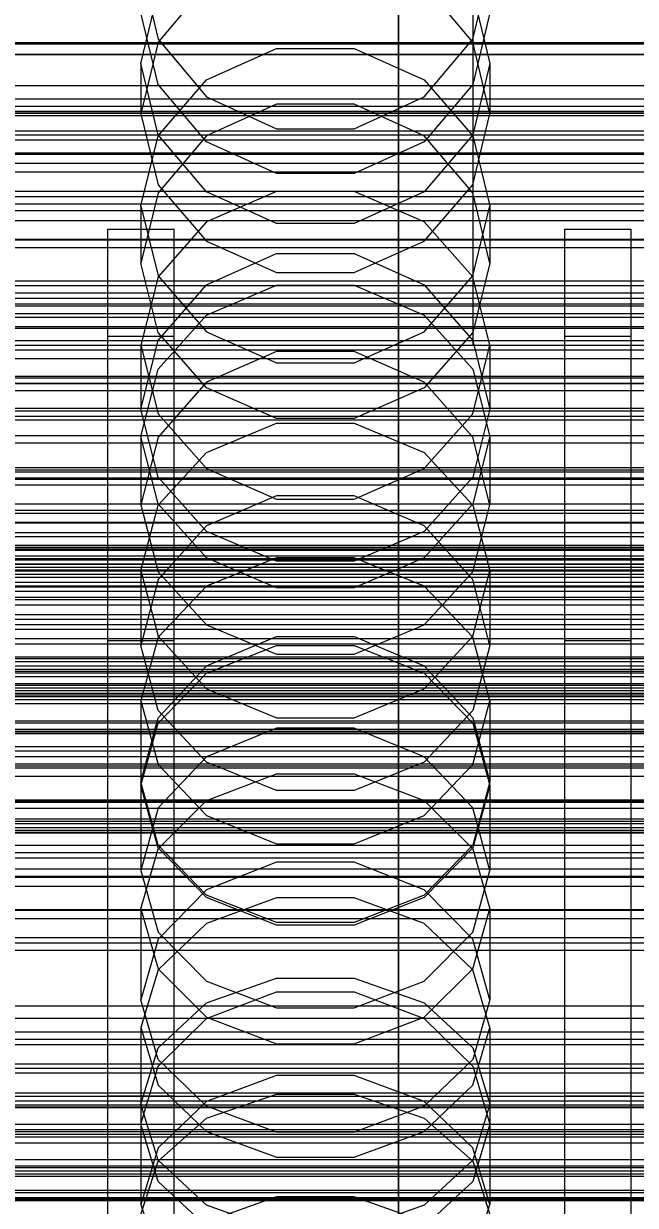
# Model space of a CAD drawing. Header units: millimetres. Extents: x -1970 to 59977, y -50268 to 6837.
# Drawn here: x -45.1 to 28.5, y -34538.5 to -34396.3 of the extents above; entities that cross this region are included whole.
import ezdxf

# ---------------------------------------------------------------- set-up
doc = ezdxf.new("R2010")
doc.units = ezdxf.units.MM
for name, color, linetype, lineweight in [('COTAS_O', 1, 'Continuous', 0), ('COTAS_P', 1, 'Continuous', 0), ('frontal_briquetadora', 7, 'Continuous', 0), ('frontal_C01', 7, 'Continuous', 0), ('frontal_C02', 7, 'Continuous', 0), ('frontal_C03', 7, 'Continuous', 0), ('frontal_mezcladora', 7, 'Continuous', 0), ('frontal_secador', 7, 'Continuous', 0), ('frontal_tolva', 7, 'Continuous', 0), ('frontal_tolva-C01', 7, 'Continuous', 0)]:
    doc.layers.add(name, color=color, linetype=linetype, lineweight=lineweight)
doc.dimstyles.new('R19_100', dxfattribs={"dimtxt": 250, "dimasz": 150, "dimexe": 150, "dimexo": 80, "dimgap": 100, "dimtad": 1, "dimtih": 1, "dimtoh": 1, "dimdsep": 46, "dimcen": 0.09, "dimadec": 0, "dimazin": 0, "dimtfac": 1, "dimtdec": 4, "dimtofl": 0, "dimtmove": 0, "dimatfit": 3, "dimfxl": 1, "dimtolj": 1, "dimtzin": 0, "dimarcsym": 0})

# ---------------------------------------------------------------- blocks, each defined once
blk = doc.blocks.new('*D37')
at = {"layer": 'COTAS_P', "color": 0, "lineweight": -2, "transparency": 16777216}
for p, q in [((-1750, -35420), (-1750, -34450)), ((2600, -35420), (2600, -34450)), ((-1600, -34600), (2450, -34600))]:
    blk.add_line(p, q, dxfattribs=at)
at = {"layer": 'COTAS_P', "color": 0, "transparency": 16777216}
for points in [[(-1600, -34575), (-1600, -34625), (-1750, -34600)], [(2450, -34575), (2450, -34625), (2600, -34600)]]:
    blk.add_solid(points, dxfattribs=at)
at = {"layer": 'Defpoints', "color": 0, "transparency": 16777216}
for p in [(2600, -34600), (-1750, -35500), (2600, -35500)]:
    blk.add_point(p, dxfattribs=at)
blk = doc.blocks.new('*D39')
at = {"layer": 'COTAS_O', "color": 0, "lineweight": -2, "transparency": 16777216}
for p, q in [((-1725, -34320), (-1725, -33550)), ((1725, -34320), (1725, -33550)), ((-1575, -33700), (1575, -33700))]:
    blk.add_line(p, q, dxfattribs=at)
at = {"layer": 'COTAS_O', "color": 0, "transparency": 16777216}
for points in [[(-1575, -33675), (-1575, -33725), (-1725, -33700)], [(1575, -33675), (1575, -33725), (1725, -33700)]]:
    blk.add_solid(points, dxfattribs=at)
at = {"layer": 'Defpoints', "color": 0, "transparency": 16777216}
for p in [(1725, -33700), (-1725, -34400), (1725, -34400)]:
    blk.add_point(p, dxfattribs=at)
blk = doc.blocks.new('*D42')
at = {"layer": 'COTAS_O', "color": 0, "lineweight": -2, "transparency": 16777216}
for p, q in [((-570, -33700), (200, -33700)), ((50, -34750), (50, -33850)), ((-570, -34900), (200, -34900))]:
    blk.add_line(p, q, dxfattribs=at)
at = {"layer": 'COTAS_O', "color": 0, "transparency": 16777216}
for points in [[(25, -33850), (75, -33850), (50, -33700)], [(25, -34750), (75, -34750), (50, -34900)]]:
    blk.add_solid(points, dxfattribs=at)
at = {"layer": 'Defpoints', "color": 0, "transparency": 16777216}
for p in [(-650, -33700), (50, -33700), (-650, -34900)]:
    blk.add_point(p, dxfattribs=at)
blk = doc.blocks.new('*D43')
at = {"layer": 'COTAS_O', "color": 0, "lineweight": -2, "transparency": 16777216}
for p, q in [((-650, -34820), (-650, -34050)), ((650, -34820), (650, -34050)), ((-500, -34200), (500, -34200))]:
    blk.add_line(p, q, dxfattribs=at)
at = {"layer": 'COTAS_O', "color": 0, "transparency": 16777216}
for points in [[(-500, -34175), (-500, -34225), (-650, -34200)], [(500, -34175), (500, -34225), (650, -34200)]]:
    blk.add_solid(points, dxfattribs=at)
at = {"layer": 'Defpoints', "color": 0, "transparency": 16777216}
for p in [(650, -34200), (-650, -34900), (650, -34900)]:
    blk.add_point(p, dxfattribs=at)

msp = doc.modelspace()

# ---------------------------------------------------------------- linework, layer by layer
at = {"layer": 'frontal_briquetadora'}
for p, q in [((-31, -34389.484), (-28.92, -34398.159)), ((8.92, -34398.159), (11, -34389.484)), ((-23.094, -34391.571), (-28.92, -34398.53)), ((8.92, -34398.53), (3.094, -34391.571)), ((-31, -34401.081), (-28.92, -34392.502)), ((8.92, -34392.502), (11, -34401.081)), ((-28.92, -34403.634), (-31, -34394.99)), ((11, -34394.99), (8.92, -34403.634)), ((-28.92, -34398.53), (-31, -34407.145)), ((-28.92, -34398.159), (-23.093, -34405.116)), ((3.093, -34405.116), (8.92, -34398.159)), ((11, -34407.145), (8.92, -34398.53)), ((-23.093, -34403.051), (-14.673, -34399.304)), ((-14.673, -34399.304), (-5.327, -34399.304)), ((-5.327, -34399.304), (3.093, -34403.051)), ((-31, -34401.081), (-31, -34407.145)), ((-28.92, -34409.66), (-31, -34401.081)), ((11, -34401.081), (8.92, -34409.66)), ((11, -34401.081), (11, -34407.145)), ((-28.92, -34409.801), (-23.093, -34403.051)), ((3.093, -34403.051), (8.92, -34409.801)), ((-23.094, -34410.517), (-28.92, -34403.634)), ((8.92, -34403.634), (3.094, -34410.517)), ((-14.674, -34405.988), (-23.094, -34409.807)), ((-23.093, -34405.116), (-14.673, -34408.976)), ((-5.326, -34405.988), (-14.674, -34405.988)), ((-5.327, -34408.976), (3.093, -34405.116)), ((3.094, -34409.807), (-5.326, -34405.988)), ((-31, -34407.145), (-28.92, -34415.689)), ((8.92, -34415.689), (11, -34407.145)), ((-14.673, -34408.976), (-5.327, -34408.976)), ((-31, -34418.219), (-28.92, -34409.801)), ((-23.093, -34416.54), (-28.92, -34409.66)), ((-23.094, -34409.807), (-28.92, -34416.648)), ((-14.674, -34414.319), (-23.094, -34410.517)), ((3.094, -34410.517), (-5.326, -34414.319)), ((8.92, -34409.66), (3.093, -34416.54)), ((8.92, -34416.648), (3.094, -34409.807)), ((8.92, -34409.801), (11, -34418.219)), ((-5.326, -34414.319), (-14.674, -34414.319)), ((-28.92, -34415.689), (-23.094, -34422.488)), ((3.094, -34422.488), (8.92, -34415.689)), ((-28.92, -34416.648), (-31, -34425.108)), ((-14.673, -34416.505), (-23.093, -34420.17)), ((-14.673, -34420.358), (-23.093, -34416.54)), ((-5.327, -34416.505), (-14.673, -34416.505)), ((3.093, -34420.17), (-5.327, -34416.505)), ((3.093, -34416.54), (-5.327, -34420.358)), ((11, -34425.108), (8.92, -34416.648)), ((-31, -34418.219), (-31, -34425.108)), ((-31, -34418.219), (-28.92, -34426.637)), ((8.92, -34426.637), (11, -34418.219)), ((11, -34418.219), (11, -34425.108)), ((-23.093, -34420.17), (-28.92, -34426.776)), ((-5.327, -34420.358), (-14.673, -34420.358)), ((8.92, -34426.776), (3.093, -34420.17)), ((-23.094, -34422.488), (-14.674, -34426.241)), ((-5.326, -34426.241), (3.094, -34422.488)), ((-23.094, -34427.72), (-14.674, -34423.972)), ((-14.674, -34423.972), (-5.326, -34423.972)), ((-5.326, -34423.972), (3.094, -34427.72)), ((-28.92, -34433.486), (-31, -34425.108)), ((-14.674, -34426.241), (-5.326, -34426.241)), ((11, -34425.108), (8.92, -34433.486)), ((-28.92, -34426.776), (-31, -34435.012)), ((-28.92, -34426.637), (-23.093, -34433.388)), ((-28.92, -34434.426), (-23.094, -34427.72)), ((3.093, -34433.388), (8.92, -34426.637)), ((3.094, -34427.72), (8.92, -34434.426)), ((11, -34435.012), (8.92, -34426.776)), ((-23.093, -34431.392), (-14.673, -34427.785)), ((-14.673, -34427.785), (-5.327, -34427.785)), ((-5.327, -34427.785), (3.093, -34431.392)), ((-28.92, -34437.891), (-23.093, -34431.392)), ((3.093, -34431.392), (8.92, -34437.891)), ((-23.093, -34433.388), (-14.673, -34437.134)), ((-5.327, -34437.134), (3.093, -34433.388)), ((200, -34434.477), (-160, -34434.477)), ((-31, -34442.708), (-28.92, -34434.426)), ((-23.094, -34440.145), (-28.92, -34433.486)), ((8.92, -34433.486), (3.094, -34440.145)), ((8.92, -34434.426), (11, -34442.708)), ((-31, -34435.012), (-31, -34442.708)), ((-31, -34435.012), (-28.92, -34443.249)), ((-14.674, -34435.765), (-23.094, -34439.459)), ((-5.326, -34435.765), (-14.674, -34435.765)), ((3.094, -34439.459), (-5.326, -34435.765)), ((8.92, -34443.249), (11, -34435.012)), ((11, -34435.012), (11, -34442.708)), ((-14.673, -34437.134), (-5.327, -34437.134)), ((-31, -34445.996), (-28.92, -34437.891)), ((8.92, -34437.891), (11, -34445.996)), ((-160, -34439.62), (200, -34439.62)), ((-23.094, -34439.459), (-28.92, -34446.067)), ((-14.674, -34443.818), (-23.094, -34440.145)), ((3.094, -34440.145), (-5.326, -34443.818)), ((8.92, -34446.067), (3.094, -34439.459)), ((-28.92, -34450.901), (-31, -34442.708)), ((-28.92, -34443.249), (-23.093, -34449.855)), ((3.093, -34449.855), (8.92, -34443.249)), ((11, -34442.708), (8.92, -34450.901)), ((-23.093, -34447.906), (-14.673, -34444.394)), ((-5.326, -34443.818), (-14.674, -34443.818)), ((-14.673, -34444.394), (-5.327, -34444.394)), ((-5.327, -34444.394), (3.093, -34447.906)), ((-31, -34445.996), (-31, -34454.221)), ((-28.92, -34454.101), (-31, -34445.996)), ((-28.92, -34446.067), (-31, -34454.221)), ((11, -34445.996), (8.92, -34454.101)), ((11, -34454.221), (8.92, -34446.067)), ((11, -34445.996), (11, -34454.221)), ((-28.92, -34454.234), (-23.093, -34447.906)), ((3.093, -34447.906), (8.92, -34454.234)), ((-23.093, -34449.855), (-14.673, -34453.52)), ((-5.327, -34453.52), (3.093, -34449.855)), ((200, -34451.11), (-160, -34451.11)), ((-23.094, -34457.404), (-28.92, -34450.901)), ((8.92, -34450.901), (3.094, -34457.404)), ((-14.674, -34453.127), (-23.094, -34456.734)), ((-5.326, -34453.127), (-14.674, -34453.127)), ((3.094, -34456.734), (-5.326, -34453.127)), ((-31, -34454.221), (-28.92, -34462.278)), ((-31, -34462.125), (-28.92, -34454.234)), ((-23.093, -34460.601), (-28.92, -34454.101)), ((-14.673, -34453.52), (-5.327, -34453.52)), ((8.92, -34454.101), (3.093, -34460.601)), ((8.92, -34462.278), (11, -34454.221)), ((8.92, -34454.234), (11, -34462.125)), ((-160, -34457.538), (200, -34457.538)), ((-23.094, -34456.734), (-28.92, -34463.181)), ((-14.674, -34460.988), (-23.094, -34457.404)), ((3.094, -34457.404), (-5.326, -34460.988)), ((8.92, -34463.18), (3.094, -34456.734)), ((200, -34461.368), (-160, -34461.368)), ((-14.673, -34460.596), (-23.093, -34464.004)), ((-14.673, -34464.208), (-23.093, -34460.601)), ((-5.326, -34460.988), (-14.674, -34460.988)), ((-5.327, -34460.596), (-14.673, -34460.596)), ((3.093, -34464.004), (-5.327, -34460.596)), ((3.093, -34460.601), (-5.327, -34464.208)), ((-31, -34462.125), (-31, -34471.125)), ((-31, -34462.125), (-28.92, -34470.016)), ((-28.92, -34463.181), (-31, -34471.125)), ((-28.92, -34462.278), (-23.094, -34468.668)), ((3.094, -34468.668), (8.92, -34462.278)), ((8.92, -34470.016), (11, -34462.125)), ((11, -34471.125), (8.92, -34463.18)), ((11, -34462.125), (11, -34471.125)), ((-160, -34463.94), (200, -34463.94)), ((-23.093, -34464.004), (-28.92, -34470.145)), ((-5.327, -34464.208), (-14.673, -34464.208)), ((8.92, -34470.145), (3.093, -34464.004)), ((-23.094, -34468.668), (-14.674, -34472.188)), ((-5.326, -34472.188), (3.094, -34468.668)), ((-28.92, -34470.145), (-31, -34477.803)), ((-28.92, -34470.016), (-23.093, -34476.344)), ((-23.094, -34473.572), (-14.674, -34470.06)), ((-14.674, -34470.06), (-5.326, -34470.06)), ((-5.326, -34470.06), (3.094, -34473.572)), ((3.093, -34476.344), (8.92, -34470.016)), ((11, -34477.803), (8.92, -34470.145)), ((-28.92, -34478.964), (-31, -34471.125)), ((-23.093, -34474.485), (-14.673, -34471.151)), ((-14.673, -34471.151), (-5.327, -34471.151)), ((-5.327, -34471.151), (3.093, -34474.485)), ((11, -34471.125), (8.92, -34478.964)), ((-14.674, -34472.188), (-5.326, -34472.188)), ((-28.92, -34479.841), (-23.094, -34473.572)), ((-28.92, -34480.494), (-23.093, -34474.485)), ((3.093, -34474.485), (8.92, -34480.494)), ((3.094, -34473.572), (8.92, -34479.841)), ((-23.093, -34476.344), (-14.673, -34479.856)), ((-5.327, -34479.856), (3.093, -34476.344)), ((200, -34478.149), (-160, -34478.149)), ((-31, -34477.803), (-31, -34487.557)), ((-31, -34477.803), (-28.92, -34485.461)), ((8.92, -34485.461), (11, -34477.803)), ((11, -34477.803), (11, -34487.557)), ((-31, -34487.557), (-28.92, -34479.841)), ((-23.094, -34485.172), (-28.92, -34478.964)), ((-14.673, -34479.856), (-5.327, -34479.856)), ((8.92, -34478.964), (3.094, -34485.172)), ((8.92, -34479.841), (11, -34487.557)), ((-160, -34481.433), (200, -34481.433)), ((-31, -34487.986), (-28.92, -34480.494)), ((-14.674, -34481.091), (-23.094, -34484.534)), ((-5.326, -34481.091), (-14.674, -34481.091)), ((3.094, -34484.534), (-5.326, -34481.091)), ((8.92, -34480.494), (11, -34487.986)), ((-160, -34483.291), (200, -34483.291)), ((-23.094, -34484.534), (-28.92, -34490.676)), ((8.92, -34490.676), (3.094, -34484.534)), ((-160, -34485.849), (200, -34485.849)), ((-28.92, -34485.461), (-23.093, -34491.602)), ((-14.674, -34488.588), (-23.094, -34485.172)), ((3.094, -34485.172), (-5.326, -34488.588)), ((3.093, -34491.602), (8.92, -34485.461)), ((-23.093, -34489.803), (-14.673, -34486.586)), ((-14.673, -34486.586), (-5.327, -34486.586)), ((-5.327, -34486.586), (3.093, -34489.803)), ((-28.92, -34495.158), (-31, -34487.557)), ((-31, -34487.986), (-31, -34498.23)), ((-28.92, -34495.478), (-31, -34487.986)), ((-5.326, -34488.588), (-14.674, -34488.588)), ((11, -34487.557), (8.92, -34495.158)), ((11, -34487.986), (8.92, -34495.478)), ((11, -34487.986), (11, -34498.23)), ((-160, -34489.719), (200, -34489.719)), ((-160, -34489.991), (200, -34489.991)), ((-28.92, -34495.6), (-23.093, -34489.803)), ((3.093, -34489.803), (8.92, -34495.6)), ((-28.92, -34490.676), (-31, -34498.23)), ((-23.093, -34491.602), (-14.673, -34495.01)), ((-5.327, -34495.01), (3.093, -34491.602)), ((11, -34498.23), (8.92, -34490.676)), ((-160, -34492.29), (200, -34492.29)), ((-160, -34493.614), (200, -34493.614)), ((-31, -34502.829), (-28.92, -34495.6)), ((-23.094, -34501.17), (-28.92, -34495.158)), ((-23.093, -34501.486), (-28.92, -34495.478)), ((-14.673, -34495.01), (-5.327, -34495.01)), ((8.92, -34495.478), (3.093, -34501.486)), ((8.92, -34495.158), (3.094, -34501.17)), ((8.92, -34495.6), (11, -34502.829)), ((-14.674, -34497.219), (-23.094, -34500.552)), ((-5.326, -34497.219), (-14.674, -34497.219)), ((3.094, -34500.552), (-5.326, -34497.219)), ((-160, -34498.03), (200, -34498.03)), ((-31, -34498.23), (-28.92, -34505.662)), ((8.92, -34505.662), (11, -34498.23)), ((-23.094, -34500.552), (-28.92, -34506.493)), ((-14.674, -34504.474), (-23.094, -34501.17)), ((-14.673, -34504.82), (-23.093, -34501.486)), ((-14.673, -34501.512), (-23.093, -34504.604)), ((-5.327, -34501.512), (-14.673, -34501.512)), ((3.093, -34501.486), (-5.327, -34504.82)), ((3.093, -34504.604), (-5.327, -34501.512)), ((3.094, -34501.17), (-5.326, -34504.474)), ((8.92, -34506.493), (3.094, -34500.552)), ((-31, -34502.829), (-31, -34513.787)), ((-31, -34502.829), (-28.92, -34510.058)), ((8.92, -34510.058), (11, -34502.829)), ((11, -34502.829), (11, -34513.787)), ((-5.326, -34504.474), (-14.674, -34504.474)), ((-23.093, -34504.604), (-28.92, -34510.176)), ((-28.92, -34505.662), (-23.094, -34511.534)), ((-5.327, -34504.82), (-14.673, -34504.82)), ((8.92, -34510.176), (3.093, -34504.604)), ((3.094, -34511.534), (8.92, -34505.662)), ((-28.92, -34506.493), (-31, -34513.787)), ((11, -34513.787), (8.92, -34506.493)), ((-28.92, -34510.176), (-31, -34517.123)), ((-28.92, -34510.058), (-23.093, -34515.855)), ((3.093, -34515.855), (8.92, -34510.058)), ((11, -34517.123), (8.92, -34510.176)), ((-23.094, -34511.534), (-14.674, -34514.76)), ((-23.093, -34514.166), (-14.673, -34511.161)), ((-14.673, -34511.161), (-5.327, -34511.161)), ((-5.327, -34511.161), (3.093, -34514.166)), ((-5.326, -34514.76), (3.094, -34511.534)), ((-23.094, -34516.027), (-14.674, -34512.811)), ((-14.674, -34512.811), (-5.326, -34512.811)), ((-5.326, -34512.811), (3.094, -34516.027)), ((-28.92, -34520.952), (-31, -34513.787)), ((-28.92, -34519.58), (-23.093, -34514.166)), ((3.093, -34514.166), (8.92, -34519.58)), ((11, -34513.787), (8.92, -34520.952)), ((-23.093, -34515.855), (-14.673, -34519.072)), ((-14.674, -34514.76), (-5.326, -34514.76)), ((-5.327, -34519.072), (3.093, -34515.855)), ((-31, -34517.123), (-31, -34528.769)), ((-31, -34517.123), (-28.92, -34524.071)), ((-28.92, -34521.752), (-23.094, -34516.027)), ((3.094, -34516.027), (8.92, -34521.752)), ((8.92, -34524.071), (11, -34517.123)), ((11, -34517.123), (11, -34528.769)), ((-31, -34526.331), (-28.92, -34519.58)), ((-14.673, -34519.072), (-5.327, -34519.072)), ((8.92, -34519.58), (11, -34526.331)), ((-23.094, -34526.603), (-28.92, -34520.952)), ((8.92, -34520.952), (3.094, -34526.603)), ((-31, -34528.769), (-28.92, -34521.752)), ((-14.674, -34522.89), (-23.094, -34526.023)), ((-5.326, -34522.89), (-14.674, -34522.89)), ((3.094, -34526.023), (-5.326, -34522.89)), ((8.92, -34521.752), (11, -34528.769)), ((-28.92, -34524.071), (-23.093, -34529.643)), ((3.093, -34529.643), (8.92, -34524.071)), ((-23.093, -34528.025), (-14.673, -34525.158)), ((-14.673, -34525.158), (-5.327, -34525.158)), ((-5.327, -34525.158), (3.093, -34528.025)), ((-31, -34526.331), (-31, -34538.419)), ((-28.92, -34533.082), (-31, -34526.331)), ((-23.094, -34526.023), (-28.92, -34531.596)), ((-14.674, -34529.704), (-23.094, -34526.603)), ((3.094, -34526.603), (-5.326, -34529.704)), ((8.92, -34531.596), (3.094, -34526.023)), ((11, -34526.331), (8.92, -34533.082)), ((11, -34526.331), (11, -34538.419)), ((-28.92, -34533.192), (-23.093, -34528.025)), ((3.093, -34528.025), (8.92, -34533.192)), ((195, -34530), (-195, -34530)), ((-28.92, -34535.648), (-31, -34528.769)), ((-23.093, -34529.643), (-14.673, -34532.735)), ((-5.326, -34529.704), (-14.674, -34529.704)), ((-5.327, -34532.735), (3.093, -34529.643)), ((11, -34528.769), (8.92, -34535.649)), ((-28.92, -34531.596), (-31, -34538.419)), ((-14.673, -34532.735), (-5.327, -34532.735)), ((11, -34538.419), (8.92, -34531.596)), ((-31, -34539.635), (-28.92, -34533.192)), ((-23.093, -34538.496), (-28.92, -34533.082)), ((8.92, -34533.082), (3.093, -34538.496)), ((8.92, -34533.192), (11, -34539.635)), ((-23.094, -34541.066), (-28.92, -34535.648)), ((8.92, -34535.649), (3.094, -34541.066)), ((195, -34537), (-195, -34537)), ((-31, -34538.419), (-28.92, -34545.1)), ((-14.674, -34537.508), (-23.094, -34540.51)), ((-14.673, -34541.501), (-23.093, -34538.496)), ((-5.326, -34537.508), (-14.674, -34537.508)), ((3.093, -34538.496), (-5.327, -34541.501)), ((3.094, -34540.51), (-5.326, -34537.508)), ((8.92, -34545.1), (11, -34538.419))]:
    msp.add_line(p, q, dxfattribs=at)
at = {"layer": 'frontal_C01'}
for p, q in [((0, -34620.053), (0, -34323.357)), ((0, -34329.075), (0, -34625.771)), ((-425, -34411.836), (425, -34411.836)), ((425, -34423.267), (-425, -34423.267)), ((425, -34427.299), (-425, -34427.299)), ((-425, -34438.729), (425, -34438.729)), ((-450, -34481.223), (450, -34481.223)), ((450, -34493.398), (-450, -34493.398)), ((450, -34514.562), (-450, -34514.562)), ((-450, -34526.737), (450, -34526.737))]:
    msp.add_line(p, q, dxfattribs=at)
at = {"layer": 'frontal_C02'}
for p, q in [((0, -34537.975), (0, -34253.153)), ((0, -34258.894), (0, -34543.716)), ((-311.15, -34442.907), (311.15, -34442.907)), ((-311.15, -34443.543), (311.15, -34443.543)), ((-311.15, -34444), (311.15, -34444)), ((-311.15, -34445.866), (311.15, -34445.866)), ((-311.15, -34446.749), (311.15, -34446.749)), ((-311.15, -34449.717), (311.15, -34449.717)), ((-311.15, -34450.966), (311.15, -34450.966)), ((-311.15, -34454.834), (311.15, -34454.834)), ((-311.15, -34456.364), (311.15, -34456.364)), ((-440, -34459.297), (440, -34459.297)), ((-440, -34459.522), (440, -34459.522)), ((-440, -34459.684), (440, -34459.684)), ((-440, -34460.345), (440, -34460.345)), ((-440, -34460.658), (440, -34460.658)), ((-440, -34461.71), (440, -34461.71)), ((311.15, -34460.868), (-311.15, -34460.868)), ((-440, -34462.153), (440, -34462.153)), ((-311.15, -34462.575), (311.15, -34462.575)), ((-440, -34463.523), (440, -34463.523)), ((-440, -34464.065), (440, -34464.065)), ((440, -34465.661), (-440, -34465.661)), ((-440, -34466.266), (440, -34466.266)), ((-311.15, -34467.408), (311.15, -34467.408)), ((-440, -34467.978), (440, -34467.978)), ((-440, -34468.604), (440, -34468.604)), ((-440, -34470.317), (440, -34470.317)), ((-311.15, -34469.175), (311.15, -34469.175)), ((-440, -34470.922), (440, -34470.922)), ((-440, -34472.517), (440, -34472.517)), ((-440, -34473.06), (440, -34473.06)), ((-440, -34474.43), (440, -34474.43)), ((-311.15, -34474.008), (311.15, -34474.008)), ((-440, -34474.873), (440, -34474.873)), ((-440, -34475.924), (440, -34475.924)), ((-311.15, -34475.715), (311.15, -34475.715)), ((-440, -34476.237), (440, -34476.237)), ((-440, -34476.898), (440, -34476.898)), ((-440, -34477.06), (440, -34477.06)), ((-440, -34477.286), (440, -34477.286)), ((-311.15, -34480.218), (311.15, -34480.218)), ((-311.15, -34481.749), (311.15, -34481.749)), ((-311.15, -34485.616), (311.15, -34485.616)), ((-311.15, -34486.866), (311.15, -34486.866)), ((-311.15, -34489.833), (311.15, -34489.833)), ((-311.15, -34490.717), (311.15, -34490.717)), ((-311.15, -34492.582), (311.15, -34492.582)), ((-311.15, -34493.04), (311.15, -34493.04)), ((-311.15, -34493.676), (311.15, -34493.676)), ((0, -34537.975), (-130, -34537.975)), ((0, -34822.796), (0, -34537.975)), ((130, -34537.975), (0, -34537.975))]:
    msp.add_line(p, q, dxfattribs=at)
at = {"layer": 'frontal_C03'}
for p, q in [((1530, -34398.773), (-1530, -34398.773)), ((1530, -34403.773), (-1530, -34403.773)), ((1250, -34405.381), (-1250, -34405.381)), ((1250, -34406.262), (-1250, -34406.262)), ((1500, -34407.104), (-1500, -34407.104)), ((1500, -34407.389), (-1500, -34407.389)), ((1250, -34406.915), (-1250, -34406.915)), ((1250, -34409.223), (-1250, -34409.223)), ((-1250, -34410.28), (1250, -34410.28)), ((1250, -34413.132), (-1250, -34413.132)), ((1250, -34414.19), (-1250, -34414.19)), ((1250, -34416.497), (-1250, -34416.497)), ((1250, -34417.151), (-1250, -34417.151)), ((-1500, -34418.797), (1500, -34418.797)), ((1250, -34418.032), (-1250, -34418.032)), ((-1500, -34422.245), (1500, -34422.245)), ((1250, -34427.838), (-1250, -34427.838)), ((1250, -34428.72), (-1250, -34428.72)), ((1250, -34429.373), (-1250, -34429.373)), ((1500, -34431.228), (-1500, -34431.228)), ((1250, -34431.68), (-1250, -34431.68)), ((-1250, -34432.738), (1250, -34432.738)), ((1250, -34435.59), (-1250, -34435.59)), ((1250, -34436.647), (-1250, -34436.647)), ((1250, -34438.955), (-1250, -34438.955)), ((1250, -34439.608), (-1250, -34439.608)), ((1250, -34440.49), (-1250, -34440.49)), ((1250, -34450.296), (-1250, -34450.296)), ((1250, -34451.177), (-1250, -34451.177)), ((1250, -34451.831), (-1250, -34451.831)), ((1250, -34454.138), (-1250, -34454.138)), ((-1250, -34455.195), (1250, -34455.195)), ((1500, -34456.351), (-1500, -34456.351)), ((1250, -34458.048), (-1250, -34458.048)), ((1250, -34459.105), (-1250, -34459.105)), ((1250, -34461.412), (-1250, -34461.412)), ((1250, -34462.066), (-1250, -34462.066)), ((1250, -34462.947), (-1250, -34462.947)), ((-1500, -34465.334), (1500, -34465.334)), ((1250, -34472.754), (-1250, -34472.754)), ((1250, -34473.635), (-1250, -34473.635)), ((1250, -34474.288), (-1250, -34474.288)), ((1250, -34476.596), (-1250, -34476.596)), ((-1250, -34477.653), (1250, -34477.653)), ((1250, -34480.505), (-1250, -34480.505)), ((1250, -34481.563), (-1250, -34481.563)), ((1250, -34483.87), (-1250, -34483.87)), ((1250, -34484.523), (-1250, -34484.523)), ((1250, -34485.405), (-1250, -34485.405)), ((1250, -34495.211), (-1250, -34495.211)), ((1250, -34496.092), (-1250, -34496.092)), ((1250, -34496.746), (-1250, -34496.746)), ((1250, -34499.053), (-1250, -34499.053)), ((-1250, -34500.111), (1250, -34500.111)), ((1250, -34502.963), (-1250, -34502.963)), ((1250, -34504.02), (-1250, -34504.02)), ((1250, -34506.328), (-1250, -34506.328)), ((1250, -34506.981), (-1250, -34506.981)), ((1250, -34507.862), (-1250, -34507.862)), ((1250, -34517.669), (-1250, -34517.669)), ((1250, -34518.55), (-1250, -34518.55)), ((1250, -34519.204), (-1250, -34519.204)), ((1250, -34521.511), (-1250, -34521.511)), ((-1250, -34522.568), (1250, -34522.568)), ((1250, -34525.42), (-1250, -34525.42)), ((1250, -34526.478), (-1250, -34526.478)), ((1250, -34528.785), (-1250, -34528.785)), ((1250, -34529.439), (-1250, -34529.439)), ((1250, -34530.32), (-1250, -34530.32)), ((-1250, -34532.986), (1250, -34532.986)), ((-1250, -34533.783), (1250, -34533.783)), ((-1250, -34534.368), (1250, -34534.368)), ((-1250, -34536.706), (1250, -34536.706)), ((-1250, -34537.835), (1250, -34537.835))]:
    msp.add_line(p, q, dxfattribs=at)
at = {"layer": 'frontal_mezcladora'}
for p, q in [((9, -34435), (9, -34375)), ((-35, -34433.911), (-35, -34421.05)), ((-35, -34421.05), (-27, -34421.05)), ((-27, -34433.911), (-27, -34421.05)), ((20, -34433.911), (20, -34421.05)), ((20, -34421.05), (28, -34421.05)), ((28, -34433.911), (28, -34421.05)), ((-35, -34470.534), (-35, -34433.911)), ((-35, -34433.911), (-27, -34433.911)), ((-27, -34470.534), (-27, -34433.911)), ((20, -34470.534), (20, -34433.911)), ((20, -34433.911), (28, -34433.911)), ((28, -34470.534), (28, -34433.911)), ((-420, -34435), (240, -34435)), ((-189, -34435), (9, -34435)), ((-420, -34442.586), (240, -34442.586)), ((-280, -34450), (280, -34450)), ((-420, -34464.602), (240, -34464.602)), ((-35, -34525.346), (-35, -34470.534)), ((-35, -34470.534), (-27, -34470.534)), ((-27, -34525.346), (-27, -34470.534)), ((20, -34525.346), (20, -34470.534)), ((20, -34470.534), (28, -34470.534)), ((28, -34525.346), (28, -34470.534)), ((-420, -34498.893), (240, -34498.893)), ((-35, -34590), (-35, -34525.346)), ((-35, -34525.346), (-27, -34525.346)), ((-27, -34590), (-27, -34525.346)), ((20, -34590), (20, -34525.346)), ((20, -34525.346), (28, -34525.346)), ((28, -34590), (28, -34525.346)), ((-315, -34535), (315, -34535))]:
    msp.add_line(p, q, dxfattribs=at)
at = {"layer": 'frontal_secador'}
for p, q in [((1250, -34409.715), (-1250, -34409.715)), ((1250, -34422.349), (-1250, -34422.349)), ((1250, -34430.291), (-1250, -34430.291)), ((1250, -34433), (-1250, -34433)), ((-1250, -34516), (1250, -34516)), ((-1250, -34522), (1250, -34522)), ((-1250, -34525), (1250, -34525)), ((1250, -34526), (-1250, -34526)), ((-1250, -34526.659), (1250, -34526.659)), ((1250, -34529.659), (-1250, -34529.659)), ((-1250, -34531), (1250, -34531)), ((1250, -34534), (-1250, -34534)), ((-1250, -34534.728), (1250, -34534.728)), ((-1250, -34537.588), (1250, -34537.588)), ((1250, -34537.611), (-1250, -34537.611)), ((1250, -34537.728), (-1250, -34537.728))]:
    msp.add_line(p, q, dxfattribs=at)
at = {"layer": 'frontal_tolva'}
for p, q in [((-670, -34400), (670, -34400)), ((600, -34400), (-600, -34400)), ((-600, -34406.849), (600, -34406.849)), ((-670, -34412), (670, -34412)), ((-660, -34420), (660, -34420)), ((-660, -34430), (660, -34430)), ((-1821.5, -34492), (1821.5, -34492)), ((-1821.5, -34503), (1821.5, -34503))]:
    msp.add_line(p, q, dxfattribs=at)
at = {"layer": 'frontal_tolva-C01'}
for p, q in [((-600, -34398.55), (600, -34398.55)), ((600, -34398.74), (-600, -34398.74)), ((600, -34400), (-600, -34400))]:
    msp.add_line(p, q, dxfattribs=at)

# ---------------------------------------------------------------- dimensions: what is measured, and where the dimension line sits
at = {"layer": 'COTAS_O'}
for p1, p2, distance, picture, middle in [((-1725, -34400), (1725, -34400), 700, '*D39', (0, -33700)), ((-650, -34900), (-650, -33700), -700, '*D42', (50, -34300)), ((-650, -34900), (650, -34900), 700, '*D43', (0, -34200))]:
    dim = msp.add_aligned_dim(p1=p1, p2=p2, distance=distance, text='<> O', dimstyle='R19_100', dxfattribs=at)
    dim.commit()
    dim.dimension.update_dxf_attribs({"geometry": picture, "text_midpoint": middle})
at = {"layer": 'COTAS_P'}
dim = msp.add_aligned_dim(p1=(-1750, -35500), p2=(2600, -35500), distance=900, text='<> P', dimstyle='R19_100', dxfattribs=at)
dim.commit()
dim.dimension.update_dxf_attribs({"geometry": '*D37', "text_midpoint": (425, -34600)})

doc.saveas('drawing.dxf')
